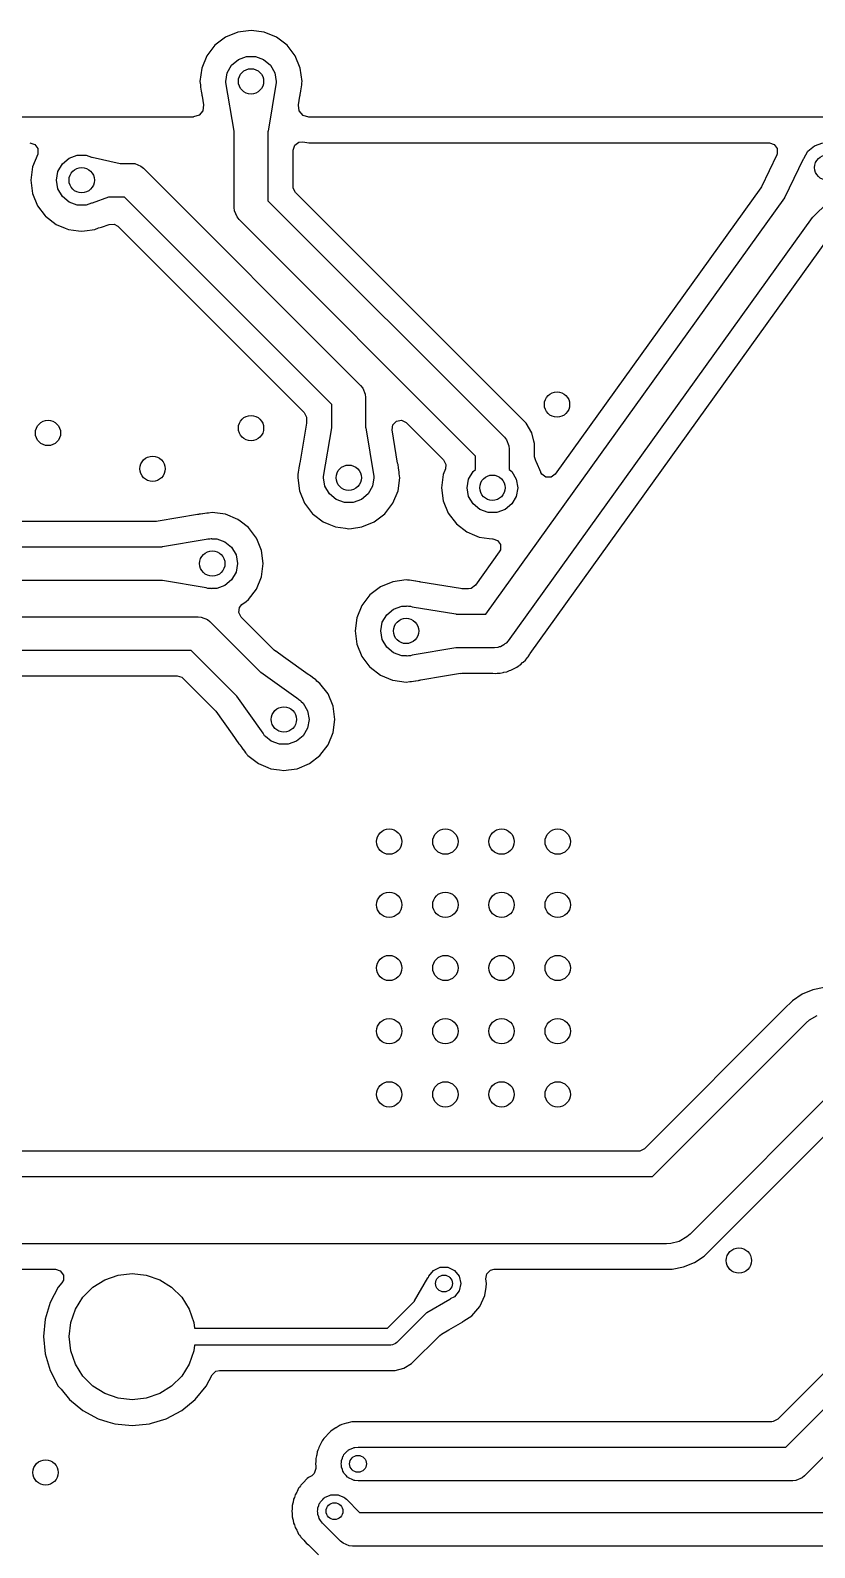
# Model space of a CAD drawing. Extents: x 4.86 to 6.59, y -5.87 to -4.13.
# Drawn here: x 5.671 to 6.037, y -5.503 to -4.794 of the extents above; entities that cross this region are included whole.
import ezdxf

# ---------------------------------------------------------------- set-up
doc = ezdxf.new("R2010")
doc.units = 0
doc.header["$MEASUREMENT"] = 0
doc.layers.add('BLACK', color=7, linetype='CONTINUOUS')

msp = doc.modelspace()

# ---------------------------------------------------------------- linework, layer by layer
at = {"layer": 'BLACK', "linetype": 'CONTINUOUS'}
for p, q in [((5.76208, -4.79735), (5.75714, -4.80114)), ((5.76783, -4.79497), (5.76208, -4.79735)), ((5.774, -4.79415), (5.76783, -4.79497)), ((5.76783, -4.79497), (5.76783, -4.79497)), ((5.78017, -4.79497), (5.774, -4.79415)), ((5.774, -4.79415), (5.774, -4.79415)), ((5.78592, -4.79735), (5.78017, -4.79497)), ((5.78017, -4.79497), (5.78017, -4.79497)), ((5.79086, -4.80114), (5.78592, -4.79735)), ((5.75335, -4.80608), (5.75097, -4.81183)), ((5.75714, -4.80114), (5.75335, -4.80608)), ((5.76809, -4.80777), (5.77195, -4.80637)), ((5.77195, -4.80637), (5.77605, -4.80637)), ((5.77605, -4.80637), (5.77991, -4.80777)), ((5.79465, -4.80608), (5.79086, -4.80114)), ((5.79703, -4.81183), (5.79465, -4.80608)), ((5.75097, -4.81183), (5.75015, -4.818)), ((5.75097, -4.81183), (5.75097, -4.81183)), ((5.76219, -4.818), (5.7629, -4.81396)), ((5.7629, -4.81396), (5.76495, -4.81041)), ((5.76495, -4.81041), (5.76809, -4.80777)), ((5.77991, -4.80777), (5.78305, -4.81041)), ((5.78305, -4.81041), (5.7851, -4.81396)), ((5.7851, -4.81396), (5.78581, -4.818)), ((5.79785, -4.818), (5.79703, -4.81183)), ((5.79703, -4.81183), (5.79703, -4.81183)), ((5.75015, -4.818), (5.75015, -4.818)), ((5.75015, -4.818), (5.75038, -4.81968)), ((5.75038, -4.81968), (5.75042, -4.82041)), ((5.75042, -4.82041), (5.75041, -4.82051)), ((5.75041, -4.82051), (5.75041, -4.82051)), ((5.75041, -4.82051), (5.75041, -4.82051)), ((5.75041, -4.82051), (5.75062, -4.82172)), ((5.76228, -4.81852), (5.76219, -4.818)), ((5.76228, -4.81853), (5.76228, -4.81852)), ((5.76606, -4.84124), (5.76228, -4.81853)), ((5.78572, -4.81853), (5.78194, -4.84124)), ((5.78573, -4.81848), (5.78572, -4.81853)), ((5.78581, -4.818), (5.78573, -4.81848)), ((5.79726, -4.82245), (5.79759, -4.82051)), ((5.79759, -4.82051), (5.79771, -4.81955)), ((5.79771, -4.81947), (5.79773, -4.8191)), ((5.79771, -4.81955), (5.79771, -4.81947)), ((5.79771, -4.81955), (5.79771, -4.81955)), ((5.79773, -4.8191), (5.79776, -4.81862)), ((5.79776, -4.81862), (5.79785, -4.818)), ((5.79785, -4.818), (5.79785, -4.818)), ((5.75062, -4.82172), (5.75074, -4.82245)), ((5.75074, -4.82245), (5.75076, -4.82262)), ((5.75076, -4.82262), (5.75097, -4.82417)), ((5.75097, -4.82417), (5.75105, -4.82448)), ((5.75105, -4.82448), (5.75102, -4.82449)), ((5.75102, -4.82449), (5.75115, -4.82495)), ((5.75115, -4.82495), (5.75182, -4.82896)), ((5.79618, -4.82896), (5.79685, -4.82495)), ((5.79685, -4.82495), (5.79698, -4.82449)), ((5.79695, -4.82448), (5.79703, -4.82417)), ((5.79698, -4.82449), (5.79695, -4.82448)), ((5.79703, -4.82417), (5.79724, -4.82261)), ((5.79703, -4.82417), (5.79703, -4.82417)), ((5.79724, -4.82261), (5.79726, -4.82245)), ((5.74701, -4.83465), (5.12598, -4.83465)), ((5.74712, -4.83464), (5.74701, -4.83465)), ((5.74974, -4.83381), (5.74712, -4.83464)), ((5.75149, -4.83169), (5.74974, -4.83381)), ((5.75182, -4.82896), (5.75149, -4.83169)), ((5.79616, -4.82907), (5.79618, -4.82896)), ((5.79655, -4.83179), (5.79616, -4.82907)), ((5.79835, -4.83387), (5.79655, -4.83179)), ((5.80099, -4.83465), (5.79835, -4.83387)), ((6.04129, -4.83465), (5.80099, -4.83465)), ((5.76613, -4.84136), (5.76606, -4.84124)), ((5.76613, -4.877), (5.76613, -4.84136)), ((5.78194, -4.84124), (5.78187, -4.84134)), ((5.78187, -4.84134), (5.78187, -4.87374)), ((5.67071, -4.84667), (5.673, -4.84742)), ((5.673, -4.84742), (5.67441, -4.84937)), ((5.67441, -4.84937), (5.67441, -4.85178)), ((5.7937, -4.85012), (5.79445, -4.84783)), ((5.79445, -4.84783), (5.7964, -4.84642)), ((5.7964, -4.84642), (5.79816, -4.84627)), ((5.79816, -4.84627), (5.80099, -4.84667)), ((5.80099, -4.84667), (6.01625, -4.84667)), ((6.01625, -4.84667), (6.01854, -4.84742)), ((6.01854, -4.84742), (6.01995, -4.84937)), ((6.01995, -4.84937), (6.01995, -4.85178)), ((6.03426, -4.85068), (6.0374, -4.84804)), ((6.0374, -4.84804), (6.04126, -4.84664)), ((5.67431, -4.85206), (5.67185, -4.858)), ((5.67441, -4.85178), (5.67431, -4.85206)), ((5.68583, -4.85658), (5.68898, -4.85394)), ((5.68898, -4.85394), (5.69283, -4.85254)), ((5.69283, -4.85254), (5.69693, -4.85254)), ((5.69693, -4.85254), (5.69942, -4.85345)), ((5.69942, -4.85345), (5.6995, -4.85337)), ((5.6995, -4.85337), (5.69978, -4.85335)), ((5.69978, -4.85335), (5.71278, -4.8563)), ((5.71278, -4.8563), (5.71817, -4.8563)), ((5.71817, -4.8563), (5.71971, -4.85645)), ((5.71971, -4.85645), (5.72255, -4.85763)), ((5.7937, -4.86722), (5.7937, -4.85012)), ((6.01976, -4.85226), (6.01253, -4.86724)), ((6.01995, -4.85178), (6.01976, -4.85226)), ((6.02343, -4.87233), (6.03221, -4.85414)), ((6.03221, -4.85414), (6.03232, -4.85404)), ((6.03232, -4.85404), (6.03426, -4.85068)), ((5.67185, -4.858), (5.67104, -4.86417)), ((5.67185, -4.858), (5.67185, -4.858)), ((5.68307, -4.86417), (5.68378, -4.86013)), ((5.68378, -4.86013), (5.68583, -4.85658)), ((5.72255, -4.85763), (5.72374, -4.85861)), ((5.72374, -4.85861), (5.82523, -4.96009)), ((5.67104, -4.86417), (5.67104, -4.86417)), ((5.67104, -4.86417), (5.67185, -4.87034)), ((5.67185, -4.87034), (5.67185, -4.87035)), ((5.67185, -4.87035), (5.67423, -4.8761)), ((5.68378, -4.86821), (5.68307, -4.86417)), ((5.68583, -4.87177), (5.68378, -4.86821)), ((5.79375, -4.86783), (5.7937, -4.86722)), ((5.79485, -4.86998), (5.79375, -4.86783)), ((5.89891, -4.97404), (5.79485, -4.86998)), ((6.01219, -4.86782), (5.91619, -5.00148)), ((6.01253, -4.86724), (6.01219, -4.86782)), ((6.05133, -4.86694), (6.03633, -4.8816)), ((5.67423, -4.8761), (5.67423, -4.8761)), ((5.67423, -4.8761), (5.67784, -4.88079)), ((5.68898, -4.8744), (5.68583, -4.87177)), ((5.69283, -4.8758), (5.68898, -4.8744)), ((5.69693, -4.8758), (5.69283, -4.8758)), ((5.69944, -4.87489), (5.69693, -4.8758)), ((5.69947, -4.87492), (5.69944, -4.87489)), ((5.69982, -4.87493), (5.69947, -4.87492)), ((5.70739, -4.87205), (5.69982, -4.87493)), ((5.71491, -4.87205), (5.70739, -4.87205)), ((5.81178, -4.96892), (5.71491, -4.87205)), ((5.76628, -4.87854), (5.76613, -4.877)), ((5.78187, -4.87374), (5.89238, -4.98424)), ((5.88376, -5.06693), (6.02341, -4.87248)), ((6.02341, -4.87248), (6.02343, -4.87233)), ((5.67784, -4.88079), (5.67802, -4.88103)), ((5.67802, -4.88103), (5.68296, -4.88482)), ((5.68296, -4.88482), (5.68296, -4.88482)), ((5.68296, -4.88482), (5.68296, -4.88482)), ((5.68296, -4.88482), (5.68711, -4.88654)), ((5.70409, -4.88617), (5.70768, -4.8848)), ((5.70768, -4.8848), (5.71009, -4.88469)), ((5.71009, -4.88469), (5.71182, -4.88569)), ((5.76745, -4.88137), (5.76628, -4.87854)), ((5.76843, -4.88257), (5.76745, -4.88137)), ((5.87894, -4.99307), (5.76843, -4.88257)), ((6.03621, -4.88164), (5.89419, -5.0794)), ((6.03633, -4.8816), (6.03621, -4.88164)), ((5.68711, -4.88654), (5.68871, -4.88721)), ((5.68871, -4.88721), (5.69334, -4.88782)), ((5.69334, -4.88782), (5.69488, -4.88802)), ((5.69488, -4.88802), (5.69612, -4.88786)), ((5.69488, -4.88802), (5.69488, -4.88802)), ((5.69488, -4.88802), (5.69488, -4.88802)), ((5.69612, -4.88786), (5.70105, -4.88721)), ((5.70105, -4.88721), (5.70276, -4.8865)), ((5.70276, -4.8865), (5.70356, -4.88627)), ((5.70356, -4.88627), (5.70409, -4.88617)), ((5.71182, -4.88569), (5.79881, -4.97268)), ((5.90448, -5.08535), (6.0442, -4.89081)), ((5.82523, -4.96009), (5.82621, -4.96128)), ((5.82621, -4.96128), (5.82738, -4.96412)), ((5.81178, -4.97984), (5.81178, -4.96892)), ((5.82738, -4.96412), (5.82753, -4.96566)), ((5.82753, -4.96566), (5.82753, -4.97981)), ((5.79881, -4.97268), (5.79991, -4.97483)), ((5.79991, -4.97483), (5.79995, -4.97544)), ((5.79995, -4.97544), (5.79995, -4.97709)), ((5.84029, -4.97842), (5.84198, -4.9767)), ((5.84198, -4.9767), (5.84436, -4.9763)), ((5.84436, -4.9763), (5.84651, -4.97738)), ((5.90258, -4.97771), (5.89891, -4.97404)), ((5.89891, -4.97404), (5.89891, -4.97404)), ((5.79989, -4.97778), (5.79679, -4.99633)), ((5.79995, -4.97709), (5.79986, -4.97778)), ((5.79986, -4.97778), (5.79989, -4.97778)), ((5.80794, -5.00264), (5.81172, -4.97994)), ((5.81172, -4.97994), (5.81178, -4.97984)), ((5.82753, -4.97981), (5.8276, -4.97994)), ((5.8276, -4.97994), (5.83138, -5.00264)), ((5.83993, -4.9808), (5.84029, -4.97842)), ((5.84252, -4.99633), (5.83993, -4.9808)), ((5.84651, -4.97738), (5.84653, -4.9774)), ((5.84653, -4.9774), (5.864, -4.99487)), ((5.90517, -4.98221), (5.90258, -4.97771)), ((5.90258, -4.97771), (5.90258, -4.97771)), ((5.90622, -4.9861), (5.90517, -4.98221)), ((5.90517, -4.98221), (5.90517, -4.98221)), ((5.90517, -4.98221), (5.90517, -4.98221)), ((5.89238, -4.98424), (5.89336, -4.98544)), ((5.89336, -4.98544), (5.89453, -4.98827)), ((5.89453, -4.98827), (5.89469, -4.98981)), ((5.89469, -4.98981), (5.89469, -4.9993)), ((5.90652, -4.98722), (5.90622, -4.9861)), ((5.90652, -4.99339), (5.90652, -4.98722)), ((5.79663, -4.997), (5.79642, -4.99858)), ((5.79669, -4.99676), (5.79663, -4.997)), ((5.79679, -4.99633), (5.79667, -4.99675)), ((5.79667, -4.99675), (5.79669, -4.99676)), ((5.84264, -4.99675), (5.84252, -4.99633)), ((5.84263, -4.99676), (5.84264, -4.99675)), ((5.84269, -4.997), (5.84263, -4.99676)), ((5.8429, -4.99858), (5.84269, -4.997)), ((5.864, -4.99487), (5.8651, -4.99702)), ((5.8651, -4.99702), (5.86485, -4.99912)), ((5.87894, -4.9993), (5.87894, -4.99307)), ((5.90652, -4.9935), (5.90652, -4.99339)), ((5.90732, -4.99577), (5.90652, -4.9935)), ((5.90746, -4.99595), (5.90732, -4.99577)), ((5.90941, -5.00066), (5.90746, -4.99595)), ((5.90746, -4.99595), (5.90746, -4.99595)), ((5.7959, -5.00251), (5.79581, -5.00318)), ((5.79581, -5.00318), (5.79663, -5.00935)), ((5.79593, -5.00213), (5.7959, -5.00251)), ((5.79595, -5.00171), (5.79593, -5.00213)), ((5.79607, -5.00066), (5.79595, -5.00164)), ((5.79595, -5.00164), (5.79595, -5.00171)), ((5.7964, -4.99871), (5.79607, -5.00066)), ((5.79642, -4.99858), (5.7964, -4.99871)), ((5.80785, -5.00318), (5.80793, -5.0027)), ((5.80856, -5.00722), (5.80785, -5.00318)), ((5.80793, -5.0027), (5.80794, -5.00264)), ((5.83147, -5.00318), (5.83076, -5.00722)), ((5.83138, -5.00264), (5.83138, -5.00265)), ((5.83138, -5.00265), (5.83147, -5.00318)), ((5.84269, -5.00935), (5.8435, -5.00318)), ((5.84292, -4.99871), (5.8429, -4.99858)), ((5.84322, -5.0005), (5.84292, -4.99871)), ((5.84324, -5.00066), (5.84322, -5.0005)), ((5.84324, -5.00084), (5.84324, -5.00066)), ((5.84327, -5.00142), (5.84324, -5.00084)), ((5.8435, -5.00318), (5.84327, -5.00142)), ((5.86378, -5.0017), (5.86297, -5.00787)), ((5.86485, -4.99912), (5.86378, -5.0017)), ((5.86378, -5.0017), (5.86378, -5.0017)), ((5.875, -5.00787), (5.87571, -5.00383)), ((5.87571, -5.00383), (5.87776, -5.00028)), ((5.87776, -5.00028), (5.87894, -4.9993)), ((5.89469, -4.9993), (5.89586, -5.00028)), ((5.89586, -5.00028), (5.89791, -5.00383)), ((5.89791, -5.00383), (5.89862, -5.00787)), ((5.90943, -5.0007), (5.90941, -5.00066)), ((5.90989, -5.00151), (5.90943, -5.0007)), ((5.91184, -5.00292), (5.90989, -5.00151)), ((5.91425, -5.00291), (5.91184, -5.00292)), ((5.91619, -5.00148), (5.91425, -5.00291)), ((5.79663, -5.00935), (5.79663, -5.00935)), ((5.79663, -5.00935), (5.79901, -5.0151)), ((5.81061, -5.01077), (5.80856, -5.00722)), ((5.81375, -5.0134), (5.81061, -5.01077)), ((5.82871, -5.01077), (5.82556, -5.0134)), ((5.83076, -5.00722), (5.82871, -5.01077)), ((5.84031, -5.0151), (5.84269, -5.00935)), ((5.86297, -5.00787), (5.86297, -5.00787)), ((5.86297, -5.00787), (5.86378, -5.01405)), ((5.87571, -5.01191), (5.875, -5.00787)), ((5.87776, -5.01547), (5.87571, -5.01191)), ((5.89791, -5.01191), (5.89586, -5.01547)), ((5.89862, -5.00787), (5.89791, -5.01191)), ((5.75591, -5.01946), (5.75415, -5.01969)), ((5.76208, -5.02027), (5.75591, -5.01946)), ((5.75591, -5.01946), (5.75591, -5.01946)), ((5.79901, -5.0151), (5.79901, -5.0151)), ((5.79901, -5.0151), (5.8028, -5.02004)), ((5.81761, -5.01481), (5.81375, -5.0134)), ((5.82171, -5.01481), (5.81761, -5.01481)), ((5.82556, -5.0134), (5.82171, -5.01481)), ((5.83652, -5.02004), (5.84031, -5.0151)), ((5.86378, -5.01405), (5.86378, -5.01405)), ((5.86378, -5.01405), (5.86616, -5.0198)), ((5.88091, -5.0181), (5.87776, -5.01547)), ((5.88476, -5.01951), (5.88091, -5.0181)), ((5.88886, -5.01951), (5.88476, -5.01951)), ((5.89272, -5.0181), (5.88886, -5.01951)), ((5.89586, -5.01547), (5.89272, -5.0181)), ((5.72982, -5.0236), (5.58708, -5.0236)), ((5.73054, -5.02351), (5.72982, -5.0236)), ((5.74906, -5.02044), (5.73054, -5.02353)), ((5.73054, -5.02353), (5.73054, -5.02351)), ((5.74948, -5.02032), (5.74906, -5.02044)), ((5.74949, -5.02034), (5.74948, -5.02032)), ((5.74973, -5.02027), (5.74949, -5.02034)), ((5.75046, -5.02018), (5.74973, -5.02027)), ((5.74973, -5.02027), (5.74973, -5.02027)), ((5.74973, -5.02027), (5.74973, -5.02027)), ((5.75131, -5.02007), (5.75046, -5.02018)), ((5.75144, -5.02005), (5.75131, -5.02007)), ((5.75339, -5.01972), (5.75144, -5.02005)), ((5.75357, -5.01972), (5.75339, -5.01972)), ((5.75415, -5.01969), (5.75357, -5.01972)), ((5.76783, -5.02266), (5.76208, -5.02027)), ((5.76208, -5.02027), (5.76208, -5.02027)), ((5.76895, -5.02351), (5.76783, -5.02266)), ((5.76783, -5.02266), (5.76783, -5.02266)), ((5.76783, -5.02266), (5.76783, -5.02266)), ((5.77277, -5.02645), (5.76895, -5.02351)), ((5.77656, -5.03138), (5.77277, -5.02645)), ((5.77277, -5.02645), (5.77277, -5.02645)), ((5.77277, -5.02645), (5.77277, -5.02645)), ((5.77277, -5.02645), (5.77277, -5.02645)), ((5.77277, -5.02645), (5.77277, -5.02645)), ((5.8028, -5.02004), (5.8028, -5.02004)), ((5.8028, -5.02004), (5.8028, -5.02004)), ((5.8028, -5.02004), (5.8028, -5.02004)), ((5.8028, -5.02004), (5.80317, -5.02032)), ((5.80317, -5.02032), (5.80774, -5.02383)), ((5.80774, -5.02383), (5.80774, -5.02383)), ((5.80774, -5.02383), (5.80774, -5.02383)), ((5.80774, -5.02383), (5.81037, -5.02492)), ((5.81037, -5.02492), (5.81349, -5.02621)), ((5.81349, -5.02621), (5.81812, -5.02682)), ((5.82089, -5.02686), (5.82583, -5.02621)), ((5.82583, -5.02621), (5.83158, -5.02383)), ((5.83158, -5.02383), (5.83652, -5.02004)), ((5.86616, -5.0198), (5.86616, -5.0198)), ((5.86616, -5.0198), (5.86995, -5.02474)), ((5.86995, -5.02474), (5.86995, -5.02474)), ((5.86995, -5.02474), (5.87489, -5.02853)), ((5.73267, -5.03537), (5.75303, -5.03198)), ((5.75303, -5.03198), (5.75385, -5.03168)), ((5.75385, -5.03168), (5.75483, -5.03168)), ((5.75483, -5.03168), (5.75537, -5.03159)), ((5.75537, -5.03159), (5.75571, -5.03166)), ((5.75571, -5.03166), (5.75572, -5.03168)), ((5.75572, -5.03168), (5.75796, -5.03168)), ((5.75796, -5.03168), (5.76181, -5.03308)), ((5.76181, -5.03308), (5.76495, -5.03572)), ((5.7767, -5.03173), (5.77656, -5.03138)), ((5.77656, -5.03138), (5.77656, -5.03138)), ((5.77894, -5.03714), (5.7767, -5.03173)), ((5.81812, -5.02682), (5.81966, -5.02702)), ((5.81966, -5.02702), (5.82089, -5.02686)), ((5.81966, -5.02702), (5.81966, -5.02702)), ((5.81966, -5.02702), (5.81966, -5.02702)), ((5.87489, -5.02853), (5.87489, -5.02853)), ((5.87489, -5.02853), (5.87489, -5.02853)), ((5.87489, -5.02853), (5.87845, -5.03)), ((5.87845, -5.03), (5.88064, -5.03091)), ((5.88064, -5.03091), (5.88527, -5.03152)), ((5.88527, -5.03152), (5.88681, -5.03172)), ((5.88681, -5.03172), (5.88688, -5.03172)), ((5.88688, -5.03172), (5.88693, -5.03173)), ((5.88693, -5.03173), (5.88706, -5.03175)), ((5.88706, -5.03175), (5.88706, -5.03178)), ((5.88706, -5.03178), (5.88917, -5.03246)), ((5.88917, -5.03246), (5.89059, -5.03441)), ((5.58057, -5.03543), (5.73254, -5.03543)), ((5.73254, -5.03543), (5.73267, -5.03537)), ((5.76495, -5.03572), (5.767, -5.03927)), ((5.767, -5.03927), (5.76772, -5.04331)), ((5.77975, -5.04331), (5.77894, -5.03714)), ((5.89004, -5.03789), (5.87885, -5.05347)), ((5.89059, -5.03682), (5.89004, -5.03789)), ((5.89059, -5.03441), (5.89059, -5.03682)), ((5.767, -5.04735), (5.76495, -5.0509)), ((5.76772, -5.04331), (5.767, -5.04735)), ((5.77894, -5.04948), (5.77975, -5.04331)), ((5.73257, -5.05118), (5.57731, -5.05118)), ((5.73267, -5.05125), (5.73257, -5.05118)), ((5.75303, -5.05464), (5.73267, -5.05125)), ((5.75385, -5.05494), (5.75303, -5.05464)), ((5.75483, -5.05494), (5.75385, -5.05494)), ((5.75537, -5.05503), (5.75483, -5.05494)), ((5.75545, -5.05504), (5.75537, -5.05503)), ((5.75568, -5.05494), (5.75545, -5.05504)), ((5.75796, -5.05494), (5.75568, -5.05494)), ((5.76181, -5.05354), (5.75796, -5.05494)), ((5.76495, -5.0509), (5.76181, -5.05354)), ((5.77656, -5.05523), (5.77894, -5.04948)), ((5.83453, -5.05415), (5.8296, -5.05794)), ((5.84028, -5.05177), (5.83453, -5.05415)), ((5.83453, -5.05415), (5.83453, -5.05415)), ((5.84029, -5.05177), (5.84028, -5.05177)), ((5.84646, -5.05096), (5.84029, -5.05177)), ((5.84712, -5.05104), (5.84646, -5.05096)), ((5.84646, -5.05096), (5.84646, -5.05096)), ((5.8475, -5.05108), (5.84712, -5.05104)), ((5.84793, -5.05109), (5.8475, -5.05108)), ((5.848, -5.0511), (5.84793, -5.05109)), ((5.84793, -5.05109), (5.84793, -5.05109)), ((5.84897, -5.05122), (5.848, -5.0511)), ((5.85092, -5.05154), (5.84897, -5.05122)), ((5.85106, -5.05156), (5.85092, -5.05154)), ((5.85263, -5.05177), (5.85106, -5.05156)), ((5.85288, -5.05184), (5.85263, -5.05177)), ((5.8533, -5.05194), (5.85288, -5.05182)), ((5.85288, -5.05182), (5.85288, -5.05184)), ((5.87185, -5.05503), (5.8533, -5.05194)), ((5.87255, -5.0551), (5.87185, -5.05501)), ((5.87185, -5.05501), (5.87185, -5.05503)), ((5.87691, -5.0549), (5.87569, -5.0551)), ((5.87885, -5.05347), (5.87691, -5.0549)), ((5.76978, -5.06246), (5.77168, -5.061)), ((5.77168, -5.061), (5.77277, -5.06017)), ((5.77277, -5.06017), (5.77656, -5.05523)), ((5.8296, -5.05794), (5.82581, -5.06288)), ((5.8296, -5.05794), (5.8296, -5.05794)), ((5.87569, -5.0551), (5.87255, -5.0551)), ((5.56226, -5.06813), (5.74923, -5.06813)), ((5.74923, -5.06813), (5.75076, -5.06828)), ((5.75076, -5.06828), (5.7536, -5.06945)), ((5.76831, -5.06616), (5.76868, -5.06378)), ((5.7694, -5.06831), (5.76831, -5.06616)), ((5.76868, -5.06378), (5.76978, -5.06246)), ((5.78486, -5.08376), (5.7694, -5.06831)), ((5.82342, -5.06863), (5.82261, -5.0748)), ((5.82581, -5.06288), (5.82342, -5.06863)), ((5.82342, -5.06863), (5.82342, -5.06863)), ((5.82581, -5.06288), (5.82581, -5.06288)), ((5.83536, -5.07076), (5.83741, -5.06721)), ((5.83741, -5.06721), (5.84055, -5.06457)), ((5.84055, -5.06457), (5.84441, -5.06317)), ((5.84441, -5.06317), (5.84668, -5.06317)), ((5.84668, -5.06317), (5.84692, -5.06307)), ((5.84692, -5.06307), (5.84699, -5.06308)), ((5.84699, -5.06308), (5.84753, -5.06317)), ((5.84753, -5.06317), (5.84851, -5.06317)), ((5.84851, -5.06317), (5.84933, -5.06347)), ((5.84933, -5.06347), (5.86969, -5.06686)), ((5.86969, -5.06686), (5.8698, -5.06693)), ((5.8698, -5.06693), (5.88376, -5.06693)), ((5.7536, -5.06945), (5.7548, -5.07043)), ((5.7548, -5.07043), (5.77842, -5.09405)), ((5.82261, -5.0748), (5.82261, -5.0748)), ((5.82261, -5.0748), (5.82342, -5.08097)), ((5.83465, -5.0748), (5.83536, -5.07076)), ((5.83536, -5.07884), (5.83465, -5.0748)), ((5.82342, -5.08097), (5.82342, -5.08098)), ((5.82342, -5.08098), (5.82581, -5.08673)), ((5.83741, -5.0824), (5.83536, -5.07884)), ((5.84055, -5.08503), (5.83741, -5.0824)), ((5.86969, -5.08274), (5.84933, -5.08614)), ((5.86982, -5.08268), (5.86969, -5.08274)), ((5.8878, -5.08268), (5.86982, -5.08268)), ((5.88933, -5.08253), (5.8878, -5.08268)), ((5.88993, -5.08228), (5.88933, -5.08253)), ((5.89056, -5.08218), (5.88993, -5.08228)), ((5.89133, -5.0817), (5.89056, -5.08218)), ((5.89217, -5.08135), (5.89133, -5.0817)), ((5.89262, -5.08089), (5.89217, -5.08135)), ((5.89317, -5.08056), (5.89262, -5.08089)), ((5.89419, -5.0794), (5.89317, -5.08056)), ((5.74597, -5.08387), (5.559, -5.08387)), ((5.7673, -5.10521), (5.74597, -5.08387)), ((5.78543, -5.08421), (5.78486, -5.08376)), ((5.78542, -5.08422), (5.78543, -5.08421)), ((5.78554, -5.08431), (5.78542, -5.08422)), ((5.78917, -5.0869), (5.78554, -5.08431)), ((5.78554, -5.08431), (5.78554, -5.08431)), ((5.8007, -5.09514), (5.78917, -5.0869)), ((5.82581, -5.08673), (5.82581, -5.08673)), ((5.82581, -5.08673), (5.8296, -5.09166)), ((5.84441, -5.08643), (5.84055, -5.08503)), ((5.84664, -5.08643), (5.84441, -5.08643)), ((5.84665, -5.08645), (5.84664, -5.08643)), ((5.84699, -5.08653), (5.84665, -5.08645)), ((5.84753, -5.08643), (5.84699, -5.08653)), ((5.84851, -5.08643), (5.84753, -5.08643)), ((5.84933, -5.08614), (5.84851, -5.08643)), ((5.89989, -5.09057), (5.9009, -5.08956)), ((5.9009, -5.08956), (5.90119, -5.08931)), ((5.90119, -5.08931), (5.90229, -5.0884)), ((5.90229, -5.0884), (5.90268, -5.08786)), ((5.90268, -5.08786), (5.90309, -5.08738)), ((5.90309, -5.08738), (5.90356, -5.0869)), ((5.90356, -5.0869), (5.90427, -5.08567)), ((5.90427, -5.08567), (5.90448, -5.08535)), ((5.55641, -5.0957), (5.73945, -5.0957)), ((5.73945, -5.0957), (5.74174, -5.09645)), ((5.74174, -5.09645), (5.74221, -5.09685)), ((5.74221, -5.09685), (5.75699, -5.11163)), ((5.77842, -5.09405), (5.77855, -5.0941)), ((5.77855, -5.0941), (5.79491, -5.10578)), ((5.80108, -5.09535), (5.8007, -5.09514)), ((5.80107, -5.09536), (5.80108, -5.09535)), ((5.80129, -5.09549), (5.80107, -5.09536)), ((5.80255, -5.09646), (5.80129, -5.09549)), ((5.80266, -5.09654), (5.80255, -5.09646)), ((5.80427, -5.09769), (5.80266, -5.09654)), ((5.8296, -5.09166), (5.8296, -5.09166)), ((5.8296, -5.09166), (5.8296, -5.09166)), ((5.8296, -5.09166), (5.8296, -5.09166)), ((5.8296, -5.09166), (5.82973, -5.09177)), ((5.82973, -5.09177), (5.83453, -5.09545)), ((5.83453, -5.09545), (5.83453, -5.09545)), ((5.83453, -5.09545), (5.83453, -5.09545)), ((5.83453, -5.09545), (5.84005, -5.09774)), ((5.8533, -5.09767), (5.86443, -5.09581)), ((5.86443, -5.09581), (5.87182, -5.09458)), ((5.87182, -5.0946), (5.87254, -5.09451)), ((5.87182, -5.09458), (5.87182, -5.0946)), ((5.87254, -5.09451), (5.88662, -5.09451)), ((5.88662, -5.09451), (5.88701, -5.09453)), ((5.88701, -5.09453), (5.88842, -5.09467)), ((5.88842, -5.09467), (5.88909, -5.09456)), ((5.88909, -5.09456), (5.88972, -5.09451)), ((5.88972, -5.09451), (5.89039, -5.09451)), ((5.89039, -5.09451), (5.89176, -5.09414)), ((5.89039, -5.09451), (5.89039, -5.09451)), ((5.89176, -5.09414), (5.89214, -5.09406)), ((5.89214, -5.09406), (5.89354, -5.09383)), ((5.89354, -5.09383), (5.89416, -5.09355)), ((5.89416, -5.09355), (5.89475, -5.09334)), ((5.89475, -5.09334), (5.8954, -5.09317)), ((5.8954, -5.09317), (5.89663, -5.09245)), ((5.89663, -5.09245), (5.89698, -5.09228)), ((5.89698, -5.09228), (5.89827, -5.09169)), ((5.89827, -5.09169), (5.89879, -5.09127)), ((5.89879, -5.09127), (5.89931, -5.09091)), ((5.89931, -5.09091), (5.8994, -5.09086)), ((5.8994, -5.09086), (5.89989, -5.09057)), ((5.80439, -5.09781), (5.80427, -5.09769)), ((5.80427, -5.09769), (5.80427, -5.09769)), ((5.80483, -5.0982), (5.80439, -5.09781)), ((5.80623, -5.09928), (5.80483, -5.0982)), ((5.81002, -5.10422), (5.80623, -5.09928)), ((5.80623, -5.09928), (5.80623, -5.09928)), ((5.80623, -5.09928), (5.80623, -5.09928)), ((5.8124, -5.10997), (5.81002, -5.10422)), ((5.81002, -5.10422), (5.81002, -5.10422)), ((5.84005, -5.09774), (5.84028, -5.09784)), ((5.84028, -5.09784), (5.84646, -5.09865)), ((5.84646, -5.09865), (5.84821, -5.09842)), ((5.84821, -5.09842), (5.84879, -5.09839)), ((5.84879, -5.09839), (5.84897, -5.09839)), ((5.84897, -5.09839), (5.85093, -5.09806)), ((5.85093, -5.09806), (5.85106, -5.09804)), ((5.85106, -5.09804), (5.85223, -5.09789)), ((5.85223, -5.09789), (5.85263, -5.09784)), ((5.85263, -5.09784), (5.85288, -5.09777)), ((5.85288, -5.09779), (5.8533, -5.09767)), ((5.85288, -5.09777), (5.85288, -5.09779)), ((5.75699, -5.11163), (5.75742, -5.11218)), ((5.76733, -5.10532), (5.7673, -5.10521)), ((5.77968, -5.12261), (5.76733, -5.10532)), ((5.79491, -5.10578), (5.79528, -5.10591)), ((5.79528, -5.10591), (5.79632, -5.10679)), ((5.79632, -5.10679), (5.79728, -5.10748)), ((5.79728, -5.10748), (5.79744, -5.10773)), ((5.79744, -5.10773), (5.79842, -5.10855)), ((5.79842, -5.10855), (5.80047, -5.1121)), ((5.81322, -5.11614), (5.8124, -5.10997)), ((5.75742, -5.11218), (5.75743, -5.11217)), ((5.75743, -5.11217), (5.75754, -5.11231)), ((5.75754, -5.11231), (5.75754, -5.11231)), ((5.75754, -5.11231), (5.7652, -5.12304)), ((5.80047, -5.1121), (5.80118, -5.11614)), ((5.80118, -5.11614), (5.80047, -5.12018)), ((5.8124, -5.12231), (5.81322, -5.11614)), ((5.7652, -5.12304), (5.76836, -5.12747)), ((5.78032, -5.12373), (5.77968, -5.12261)), ((5.78071, -5.12406), (5.78032, -5.12373)), ((5.78075, -5.12411), (5.78071, -5.12406)), ((5.78079, -5.12412), (5.78075, -5.12411)), ((5.78346, -5.12637), (5.78079, -5.12412)), ((5.79842, -5.12373), (5.79528, -5.12637)), ((5.80047, -5.12018), (5.79842, -5.12373)), ((5.81002, -5.12806), (5.8124, -5.12231)), ((5.76836, -5.12747), (5.76858, -5.12785)), ((5.76858, -5.12785), (5.76859, -5.12784)), ((5.76859, -5.12784), (5.76872, -5.12806)), ((5.76872, -5.12806), (5.76968, -5.12932)), ((5.76968, -5.12932), (5.76976, -5.12943)), ((5.76976, -5.12943), (5.77092, -5.13104)), ((5.77092, -5.13104), (5.77147, -5.13175)), ((5.77147, -5.13175), (5.77151, -5.13181)), ((5.77151, -5.13181), (5.77156, -5.13187)), ((5.77156, -5.13187), (5.77185, -5.13218)), ((5.77185, -5.13218), (5.7721, -5.13247)), ((5.7721, -5.13247), (5.77251, -5.133)), ((5.77251, -5.133), (5.77251, -5.133)), ((5.77251, -5.133), (5.77745, -5.13679)), ((5.78732, -5.12777), (5.78346, -5.12637)), ((5.79142, -5.12777), (5.78732, -5.12777)), ((5.79528, -5.12637), (5.79142, -5.12777)), ((5.80129, -5.13679), (5.80623, -5.133)), ((5.80623, -5.133), (5.81002, -5.12806)), ((5.77745, -5.13679), (5.77745, -5.13679)), ((5.77745, -5.13679), (5.77745, -5.13679)), ((5.77745, -5.13679), (5.78184, -5.13861)), ((5.78184, -5.13861), (5.7832, -5.13917)), ((5.7832, -5.13917), (5.7873, -5.13972)), ((5.7873, -5.13972), (5.78937, -5.13999)), ((5.78937, -5.13999), (5.79144, -5.13972)), ((5.78937, -5.13999), (5.78937, -5.13999)), ((5.78937, -5.13999), (5.78937, -5.13999)), ((5.79144, -5.13972), (5.79554, -5.13917)), ((5.79554, -5.13917), (5.80129, -5.13679)), ((6.22304, -5.24024), (6.02012, -5.44315)), ((6.03153, -5.24456), (6.02701, -5.24758)), ((6.03655, -5.24248), (6.03153, -5.24456)), ((6.03153, -5.24456), (6.03153, -5.24456)), ((6.04187, -5.24142), (6.03655, -5.24248)), ((6.03655, -5.24248), (6.03655, -5.24248)), ((6.02317, -5.25142), (5.95784, -5.31675)), ((6.02701, -5.24758), (6.02317, -5.25142)), ((6.02317, -5.25142), (6.02317, -5.25142)), ((6.02388, -5.45613), (6.23333, -5.24668)), ((6.02701, -5.24758), (6.02701, -5.24758)), ((5.96159, -5.32972), (6.03345, -5.25786)), ((6.24448, -5.2578), (6.03271, -5.46957)), ((6.03345, -5.25786), (6.035, -5.25651)), ((6.035, -5.25651), (6.03856, -5.25445)), ((6.035, -5.25651), (6.035, -5.25651)), ((6.05111, -5.28475), (5.97925, -5.35661)), ((5.9857, -5.36689), (6.05487, -5.29772)), ((5.95784, -5.31675), (5.95569, -5.31785)), ((5.95508, -5.31789), (5.35109, -5.31789)), ((5.95569, -5.31785), (5.95508, -5.31789)), ((5.33983, -5.32972), (5.96159, -5.32972)), ((5.9777, -5.35797), (5.97414, -5.36002)), ((5.97925, -5.35661), (5.9777, -5.35797)), ((5.96812, -5.36122), (5.34117, -5.36122)), ((5.97017, -5.36109), (5.96812, -5.36122)), ((5.97414, -5.36002), (5.97017, -5.36109)), ((5.98118, -5.36991), (5.9857, -5.36689)), ((5.3533, -5.37305), (5.68259, -5.37305)), ((5.68259, -5.37305), (5.68488, -5.3738)), ((5.68488, -5.3738), (5.6863, -5.37574)), ((5.85708, -5.3763), (5.85926, -5.37356)), ((5.85926, -5.37356), (5.86242, -5.37204)), ((5.86242, -5.37204), (5.86593, -5.37204)), ((5.86593, -5.37204), (5.86908, -5.37356)), ((5.86908, -5.37356), (5.87127, -5.3763)), ((5.88417, -5.37513), (5.8859, -5.37345)), ((5.8859, -5.37345), (5.88762, -5.37305)), ((5.88762, -5.37305), (5.97083, -5.37305)), ((5.97083, -5.37305), (5.97616, -5.37199)), ((5.97083, -5.37305), (5.97083, -5.37305)), ((5.97616, -5.37199), (5.98118, -5.36991)), ((5.68561, -5.37942), (5.68395, -5.38144)), ((5.6863, -5.37815), (5.68561, -5.37942)), ((5.6863, -5.37574), (5.6863, -5.37815)), ((5.70009, -5.38144), (5.70569, -5.37792)), ((5.70569, -5.37792), (5.71193, -5.37574)), ((5.71193, -5.37574), (5.7185, -5.375)), ((5.7185, -5.375), (5.72507, -5.37574)), ((5.72507, -5.37574), (5.73132, -5.37792)), ((5.73132, -5.37792), (5.73691, -5.38144)), ((5.85043, -5.38776), (5.8567, -5.37705)), ((5.8567, -5.37705), (5.85695, -5.37685)), ((5.85695, -5.37685), (5.85708, -5.3763)), ((5.87127, -5.3763), (5.87205, -5.37971)), ((5.87205, -5.37971), (5.87127, -5.38313)), ((5.88376, -5.3775), (5.88417, -5.37513)), ((5.88408, -5.37971), (5.88376, -5.3775)), ((5.88383, -5.38144), (5.88408, -5.37971)), ((5.88408, -5.37971), (5.88408, -5.37971)), ((5.68395, -5.38144), (5.68011, -5.38862)), ((5.68395, -5.38144), (5.68395, -5.38144)), ((5.6919, -5.39172), (5.69542, -5.38612)), ((5.69542, -5.38612), (5.70009, -5.38144)), ((5.73691, -5.38144), (5.74159, -5.38612)), ((5.74159, -5.38612), (5.74511, -5.39172)), ((5.83773, -5.40059), (5.85039, -5.38793)), ((5.85039, -5.38793), (5.85043, -5.38776)), ((5.86684, -5.38719), (5.85613, -5.39345)), ((5.86703, -5.38697), (5.86684, -5.38719)), ((5.86908, -5.38587), (5.86703, -5.38686)), ((5.86703, -5.38686), (5.86703, -5.38697)), ((5.87127, -5.38313), (5.86908, -5.38587)), ((5.88092, -5.39048), (5.88327, -5.38532)), ((5.88327, -5.38532), (5.88383, -5.38144)), ((5.68011, -5.38862), (5.67774, -5.39642)), ((5.68972, -5.39796), (5.6919, -5.39172)), ((5.74511, -5.39172), (5.74729, -5.39796)), ((5.85598, -5.39347), (5.84214, -5.40731)), ((5.85613, -5.39345), (5.85598, -5.39347)), ((5.87339, -5.39721), (5.87721, -5.39476)), ((5.87721, -5.39476), (5.88092, -5.39048)), ((5.67774, -5.39642), (5.67695, -5.40453)), ((5.67774, -5.39642), (5.67774, -5.39642)), ((5.68898, -5.40453), (5.68972, -5.39796)), ((5.74729, -5.39796), (5.74759, -5.40059)), ((5.74759, -5.40059), (5.83773, -5.40059)), ((5.86299, -5.40337), (5.86639, -5.40139)), ((5.86639, -5.40139), (5.87291, -5.39757)), ((5.87291, -5.39757), (5.87302, -5.39748)), ((5.87291, -5.39757), (5.87291, -5.39757)), ((5.87291, -5.39757), (5.87291, -5.39757)), ((5.87302, -5.39748), (5.87339, -5.39721)), ((5.67695, -5.40453), (5.67695, -5.40453)), ((5.67695, -5.40453), (5.67774, -5.41263)), ((5.68972, -5.4111), (5.68898, -5.40453)), ((5.74759, -5.40846), (5.74729, -5.4111)), ((5.83936, -5.40846), (5.74759, -5.40846)), ((5.84013, -5.40839), (5.83936, -5.40846)), ((5.84155, -5.4078), (5.84013, -5.40839)), ((5.84214, -5.40731), (5.84155, -5.4078)), ((5.84904, -5.41714), (5.86221, -5.40398)), ((5.86221, -5.40398), (5.86299, -5.40337)), ((5.67774, -5.41263), (5.67774, -5.41264)), ((5.67774, -5.41264), (5.68011, -5.42043)), ((5.6919, -5.41734), (5.68972, -5.4111)), ((5.74729, -5.4111), (5.74511, -5.41734)), ((5.68011, -5.42043), (5.68395, -5.42762)), ((5.69542, -5.42294), (5.6919, -5.41734)), ((5.70009, -5.42761), (5.69542, -5.42294)), ((5.74159, -5.42294), (5.73691, -5.42761)), ((5.74511, -5.41734), (5.74159, -5.42294)), ((5.75306, -5.42762), (5.75587, -5.42236)), ((5.75587, -5.42236), (5.75761, -5.42069)), ((5.75761, -5.42069), (5.75931, -5.4203)), ((5.75931, -5.4203), (5.84144, -5.4203)), ((5.84144, -5.4203), (5.84545, -5.41922)), ((5.84144, -5.4203), (5.84144, -5.4203)), ((5.84545, -5.41922), (5.84904, -5.41714)), ((5.84545, -5.41922), (5.84545, -5.41922)), ((5.84545, -5.41922), (5.84545, -5.41922)), ((5.84904, -5.41714), (5.84904, -5.41714)), ((5.84904, -5.41714), (5.84904, -5.41714)), ((5.68395, -5.42762), (5.68521, -5.42915)), ((5.68521, -5.42915), (5.68912, -5.43391)), ((5.70569, -5.43113), (5.70009, -5.42761)), ((5.73691, -5.42761), (5.73132, -5.43113)), ((5.74789, -5.43391), (5.75306, -5.42762)), ((5.68912, -5.43391), (5.68912, -5.43391)), ((5.68912, -5.43391), (5.69542, -5.43908)), ((5.71193, -5.43331), (5.70569, -5.43113)), ((5.7185, -5.43406), (5.71193, -5.43331)), ((5.72507, -5.43331), (5.7185, -5.43406)), ((5.73132, -5.43113), (5.72507, -5.43331)), ((5.74159, -5.43908), (5.74789, -5.43391)), ((5.69542, -5.43908), (5.69542, -5.43908)), ((5.69542, -5.43908), (5.69542, -5.43908)), ((5.69542, -5.43908), (5.7026, -5.44292)), ((5.7026, -5.44292), (5.70713, -5.4443)), ((5.70713, -5.4443), (5.7104, -5.44529)), ((5.72743, -5.44504), (5.73441, -5.44292)), ((5.73441, -5.44292), (5.74159, -5.43908)), ((5.82117, -5.4443), (5.81872, -5.44501)), ((6.01737, -5.4443), (5.82117, -5.4443)), ((6.01797, -5.44425), (6.01737, -5.4443)), ((6.02012, -5.44315), (6.01797, -5.44425)), ((5.7104, -5.44529), (5.7104, -5.44529)), ((5.7104, -5.44529), (5.7185, -5.44609)), ((5.7185, -5.44609), (5.72661, -5.44529)), ((5.7185, -5.44609), (5.7185, -5.44609)), ((5.7185, -5.44609), (5.7185, -5.44609)), ((5.72661, -5.44529), (5.72743, -5.44504)), ((5.72661, -5.44529), (5.72661, -5.44529)), ((5.80823, -5.4519), (5.80806, -5.4522)), ((5.80947, -5.45066), (5.80823, -5.4519)), ((5.80823, -5.4519), (5.80823, -5.4519)), ((5.80966, -5.45046), (5.80947, -5.45066)), ((5.81096, -5.44895), (5.80966, -5.45046)), ((5.81121, -5.44879), (5.81096, -5.44895)), ((5.81096, -5.44895), (5.81096, -5.44895)), ((5.81186, -5.44827), (5.81121, -5.44879)), ((5.8119, -5.44823), (5.81186, -5.44827)), ((5.81366, -5.44722), (5.8119, -5.44823)), ((5.8119, -5.44823), (5.8119, -5.44823)), ((5.81382, -5.44712), (5.81366, -5.44722)), ((5.81573, -5.44589), (5.81382, -5.44712)), ((5.81574, -5.44589), (5.81573, -5.44589)), ((5.81573, -5.44589), (5.81573, -5.44589)), ((5.81615, -5.44571), (5.81574, -5.44589)), ((5.81616, -5.44574), (5.81615, -5.44571)), ((5.81639, -5.44564), (5.81616, -5.44574)), ((5.81863, -5.44504), (5.81639, -5.44564)), ((5.81872, -5.44501), (5.81863, -5.44504)), ((5.8049, -5.45839), (5.8047, -5.4598)), ((5.80526, -5.45761), (5.8049, -5.45839)), ((5.80548, -5.457), (5.80526, -5.45761)), ((5.80564, -5.45639), (5.80548, -5.457)), ((5.80637, -5.45512), (5.80564, -5.45639)), ((5.80564, -5.45639), (5.80564, -5.45639)), ((5.80654, -5.45479), (5.80637, -5.45512)), ((5.80725, -5.45324), (5.80654, -5.45479)), ((5.80763, -5.4528), (5.80725, -5.45324)), ((5.80725, -5.45324), (5.80725, -5.45324)), ((5.80806, -5.4522), (5.80763, -5.4528)), ((5.81745, -5.45963), (5.81852, -5.45855)), ((5.81852, -5.45855), (5.81909, -5.45784)), ((5.81909, -5.45784), (5.81937, -5.45771)), ((5.81937, -5.45771), (5.81963, -5.45745)), ((5.81963, -5.45745), (5.8216, -5.45663)), ((5.8216, -5.45663), (5.82225, -5.45632)), ((5.82225, -5.45632), (5.82235, -5.45632)), ((5.82235, -5.45632), (5.82246, -5.45628)), ((5.82246, -5.45628), (5.824, -5.45613)), ((5.824, -5.45613), (6.02388, -5.45613)), ((5.8043, -5.46613), (5.80355, -5.46842)), ((5.80426, -5.46287), (5.80409, -5.464)), ((5.80409, -5.464), (5.80409, -5.464)), ((5.80409, -5.464), (5.80426, -5.46513)), ((5.8043, -5.46231), (5.80426, -5.46287)), ((5.80426, -5.46513), (5.8043, -5.46569)), ((5.8046, -5.46026), (5.8043, -5.46141)), ((5.8043, -5.46141), (5.8043, -5.46231)), ((5.8043, -5.46569), (5.8043, -5.46613)), ((5.8047, -5.4598), (5.8046, -5.46026)), ((5.81613, -5.464), (5.81628, -5.46334)), ((5.81628, -5.46466), (5.81613, -5.464)), ((5.81628, -5.46246), (5.81672, -5.46139)), ((5.81628, -5.46334), (5.81628, -5.46246)), ((5.81628, -5.46554), (5.81628, -5.46466)), ((5.81672, -5.46661), (5.81628, -5.46554)), ((5.81672, -5.46139), (5.81691, -5.46058)), ((5.81691, -5.46058), (5.81722, -5.46019)), ((5.81722, -5.46019), (5.81745, -5.45963)), ((5.79847, -5.47277), (5.79723, -5.47401)), ((5.79866, -5.47256), (5.79847, -5.47277)), ((5.79996, -5.47106), (5.79866, -5.47256)), ((5.80021, -5.4709), (5.79996, -5.47106)), ((5.79996, -5.47106), (5.79996, -5.47106)), ((5.80086, -5.47038), (5.80021, -5.4709)), ((5.8009, -5.47034), (5.80086, -5.47038)), ((5.80235, -5.4695), (5.8009, -5.47034)), ((5.8009, -5.47034), (5.8009, -5.47034)), ((5.80355, -5.46842), (5.80235, -5.4695)), ((5.81691, -5.46742), (5.81672, -5.46661)), ((5.81722, -5.46781), (5.81691, -5.46742)), ((5.81745, -5.46837), (5.81722, -5.46781)), ((5.81852, -5.46945), (5.81745, -5.46837)), ((5.81909, -5.47016), (5.81852, -5.46945)), ((5.81937, -5.47029), (5.81909, -5.47016)), ((5.81963, -5.47055), (5.81937, -5.47029)), ((5.8216, -5.47137), (5.81963, -5.47055)), ((5.82225, -5.47168), (5.8216, -5.47137)), ((5.82235, -5.47168), (5.82225, -5.47168)), ((5.82246, -5.47172), (5.82235, -5.47168)), ((5.824, -5.47187), (5.82246, -5.47172)), ((6.02714, -5.47187), (5.824, -5.47187)), ((6.02868, -5.47172), (6.02714, -5.47187)), ((6.03152, -5.47055), (6.02868, -5.47172)), ((6.03271, -5.46957), (6.03152, -5.47055)), ((5.79426, -5.47971), (5.7939, -5.4805)), ((5.79447, -5.4791), (5.79426, -5.47971)), ((5.79464, -5.4785), (5.79447, -5.4791)), ((5.79537, -5.47723), (5.79464, -5.4785)), ((5.79464, -5.4785), (5.79464, -5.4785)), ((5.79554, -5.4769), (5.79537, -5.47723)), ((5.79625, -5.47534), (5.79554, -5.4769)), ((5.79663, -5.4749), (5.79625, -5.47534)), ((5.79625, -5.47534), (5.79625, -5.47534)), ((5.79706, -5.4743), (5.79663, -5.4749)), ((5.79723, -5.47401), (5.79706, -5.4743)), ((5.79723, -5.47401), (5.79723, -5.47401)), ((5.80752, -5.48066), (5.80809, -5.47995)), ((5.80809, -5.47995), (5.80837, -5.47981)), ((5.80837, -5.47981), (5.80862, -5.47956)), ((5.80862, -5.47956), (5.8106, -5.47874)), ((5.8106, -5.47874), (5.81125, -5.47843)), ((5.81125, -5.47843), (5.81135, -5.47843)), ((5.81135, -5.47843), (5.81146, -5.47838)), ((5.81146, -5.47838), (5.81453, -5.47838)), ((5.81453, -5.47838), (5.81465, -5.47843)), ((5.81465, -5.47843), (5.81475, -5.47843)), ((5.81475, -5.47843), (5.81539, -5.47874)), ((5.81539, -5.47874), (5.81737, -5.47956)), ((5.81737, -5.47956), (5.81777, -5.47988)), ((5.81777, -5.47988), (5.81791, -5.47995)), ((5.81791, -5.47995), (5.81802, -5.48009)), ((5.81802, -5.48009), (5.81857, -5.48054)), ((5.79325, -5.48497), (5.79309, -5.4861)), ((5.79309, -5.4861), (5.79309, -5.4861)), ((5.79309, -5.4861), (5.79325, -5.48724)), ((5.79329, -5.48442), (5.79325, -5.48497)), ((5.79325, -5.48724), (5.79329, -5.48779)), ((5.7936, -5.48236), (5.79329, -5.48351)), ((5.79329, -5.48351), (5.79329, -5.48442)), ((5.79369, -5.48191), (5.7936, -5.48236)), ((5.7939, -5.4805), (5.79369, -5.48191)), ((5.80512, -5.4861), (5.80527, -5.48544)), ((5.80527, -5.48677), (5.80512, -5.4861)), ((5.80527, -5.48457), (5.80572, -5.4835)), ((5.80527, -5.48544), (5.80527, -5.48457)), ((5.80527, -5.48764), (5.80527, -5.48677)), ((5.80572, -5.4835), (5.8059, -5.48269)), ((5.8059, -5.48269), (5.80622, -5.4823)), ((5.80622, -5.4823), (5.80645, -5.48173)), ((5.80645, -5.48173), (5.80752, -5.48066)), ((5.81857, -5.48054), (5.82472, -5.48669)), ((5.82472, -5.48669), (6.11635, -5.48669)), ((5.79329, -5.48779), (5.79329, -5.4887)), ((5.79329, -5.4887), (5.7936, -5.48985)), ((5.7936, -5.48985), (5.79369, -5.4903)), ((5.79369, -5.4903), (5.7939, -5.49171)), ((5.7939, -5.49171), (5.79426, -5.4925)), ((5.79426, -5.4925), (5.79447, -5.49311)), ((5.79447, -5.49311), (5.79464, -5.49371)), ((5.79464, -5.49371), (5.79537, -5.49498)), ((5.80572, -5.48871), (5.80527, -5.48764)), ((5.8059, -5.48952), (5.80572, -5.48871)), ((5.80622, -5.48991), (5.8059, -5.48952)), ((5.80645, -5.49048), (5.80622, -5.48991)), ((5.80743, -5.49167), (5.80645, -5.49048)), ((5.81589, -5.50013), (5.80743, -5.49167)), ((5.79537, -5.49498), (5.79554, -5.49531)), ((5.79554, -5.49531), (5.79625, -5.49687)), ((5.79625, -5.49687), (5.79663, -5.49731)), ((5.79663, -5.49731), (5.79706, -5.49791)), ((5.79706, -5.49791), (5.79723, -5.4982)), ((5.79723, -5.4982), (5.79723, -5.4982)), ((5.79723, -5.4982), (5.79723, -5.4982)), ((5.79723, -5.4982), (5.79847, -5.49944)), ((5.79847, -5.49944), (5.79866, -5.49965)), ((5.79866, -5.49965), (5.79996, -5.50115)), ((5.79996, -5.50115), (5.80021, -5.50131)), ((5.80021, -5.50131), (5.80086, -5.50183)), ((5.81708, -5.50111), (5.81589, -5.50013)), ((5.81992, -5.50229), (5.81708, -5.50111)), ((5.80086, -5.50183), (5.80547, -5.50644)), ((5.82146, -5.50244), (5.81992, -5.50229)), ((6.11961, -5.50244), (5.82146, -5.50244))]:
    msp.add_line(p, q, dxfattribs=at)
at = {"layer": 'BLACK'}
for centre, radius in [((5.774, -4.818), 0.00591), ((6.04331, -4.85827), 0.00591), ((5.69488, -4.86417), 0.00591), ((5.917, -4.969), 0.00591), ((5.67913, -4.98228), 0.00591), ((5.774, -4.98), 0.00591), ((5.728, -4.999), 0.00591), ((5.81966, -5.00318), 0.00591), ((5.88681, -5.00787), 0.00591), ((5.75591, -5.04331), 0.00591), ((5.84646, -5.0748), 0.00591), ((5.78937, -5.11614), 0.00591), ((5.83858, -5.17323), 0.00591), ((5.86483, -5.17323), 0.00591), ((5.89108, -5.17323), 0.00591), ((5.91732, -5.17323), 0.00591), ((5.83858, -5.20276), 0.00591), ((5.86483, -5.20276), 0.00591), ((5.89108, -5.20276), 0.00591), ((5.91732, -5.20276), 0.00591), ((5.83858, -5.23228), 0.00591), ((5.86483, -5.23228), 0.00591), ((5.89108, -5.23228), 0.00591), ((5.91732, -5.23228), 0.00591), ((5.83858, -5.26181), 0.00591), ((5.86483, -5.26181), 0.00591), ((5.89108, -5.26181), 0.00591), ((5.91732, -5.26181), 0.00591), ((5.83858, -5.29134), 0.00591), ((5.86483, -5.29134), 0.00591), ((5.89108, -5.29134), 0.00591), ((5.91732, -5.29134), 0.00591), ((6.002, -5.369), 0.00591), ((5.86417, -5.37971), 0.00394), ((5.678, -5.468), 0.00591), ((5.824, -5.464), 0.00394), ((5.813, -5.4861), 0.00394)]:
    msp.add_circle(centre, radius, dxfattribs=at)

doc.saveas('drawing.dxf')
